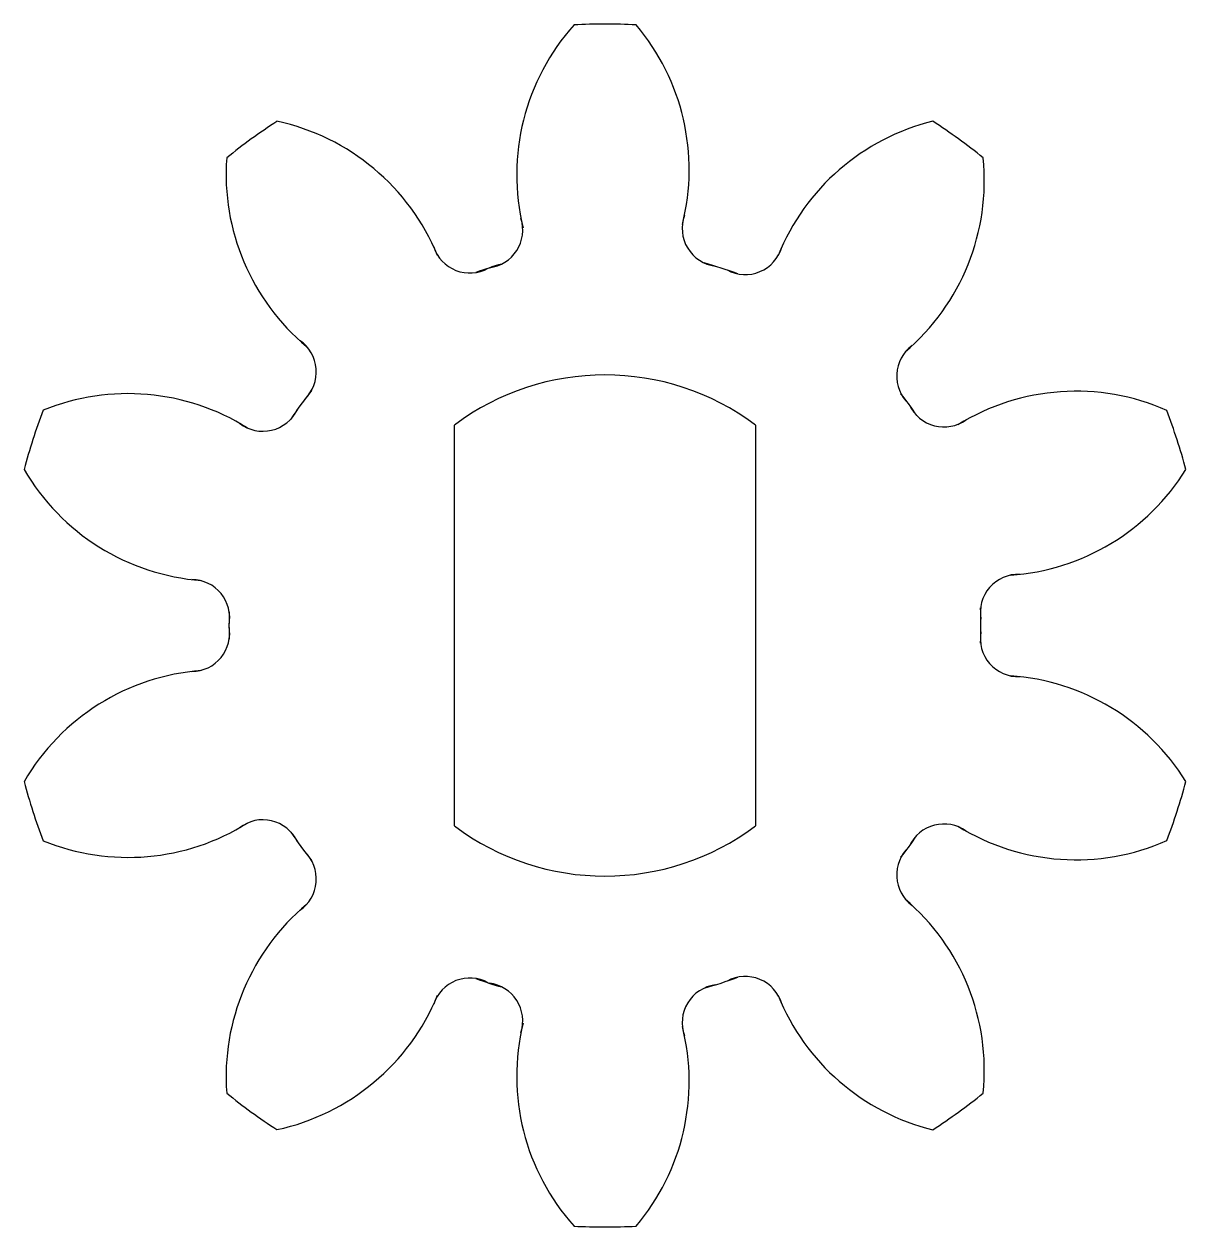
# Model space of a CAD drawing. Header units: millimetres. Extents: x 0 to 11.6, y 0 to 12.
import ezdxf

# ---------------------------------------------------------------- set-up
doc = ezdxf.new("R2010")
doc.units = ezdxf.units.MM

msp = doc.modelspace()

# ---------------------------------------------------------------- linework, layer by layer
for points in [[(4.294, 3.999), (4.294, 7.999)], [(7.294, 7.999), (7.294, 3.999)]]:
    msp.add_lwpolyline(points)
for centre, radius, start, end in [((7.153, 10.497), 2.239, 138.1382, 193.7122), ((5.794, 5.999), 6, 87.0341, 92.9546), ((4.395, 10.546), 2.239, 345.9058, 40.1991), ((5.794, 5.999), 6, 123.0454, 128.9659), ((2.052, 8.84), 2.239, 22.2878, 77.8618), ((9.599, 8.855), 2.239, 103.8009, 158.0942), ((5.794, 5.999), 6, 51.0454, 56.9659), ((4.254, 10.5), 2.239, 175.8009, 230.0942), ((7.339, 10.436), 2.239, 310.2878, 5.8618), ((6.944, 9.961), 0.38, 160.1527, 262.3605), ((4.594, 9.945), 0.38, 277.1908, 17.4588), ((4.446, 9.896), 0.38, 198.5412, 298.8092), ((7.193, 9.88), 0.38, 241.6395, 343.8473), ((5.794, 5.999), 3.75, 105.9349, 110.0651), ((5.794, 5.999), 3.75, 69.321, 74.679), ((2.535, 8.529), 0.38, 313.6395, 55.8473), ((9.084, 8.486), 0.38, 126.5412, 226.8092), ((5.794, 5.999), 2.5, 53.1301, 126.8699), ((1.038, 6.073), 2.239, 57.9058, 112.1991), ((5.794, 5.999), 3.75, 141.321, 146.679), ((5.794, 5.999), 3.75, 33.9349, 38.0651), ((10.492, 6.097), 2.239, 66.1382, 121.7122), ((9.176, 8.36), 0.38, 205.1908, 305.4588), ((5.794, 5.999), 6, 159.0341, 164.9546), ((2.382, 8.317), 0.38, 232.1527, 334.3605), ((5.794, 5.999), 6, 15.0341, 20.9546), ((1.936, 8.681), 2.239, 210.1382, 265.7122), ((9.686, 8.735), 2.239, 273.9058, 328.1991), ((9.918, 6.13), 0.38, 88.1527, 190.3605), ((1.671, 6.077), 0.38, 349.1908, 89.4588), ((5.794, 5.999), 3.75, 177.9349, 182.0651), ((5.794, 5.999), 3.75, 357.321, 2.679), ((1.671, 5.921), 0.38, 270.5412, 10.8092), ((9.918, 5.868), 0.38, 169.6395, 271.8473), ((1.936, 3.317), 2.239, 94.2878, 149.8618), ((9.686, 3.263), 2.239, 31.8009, 86.0942), ((5.794, 5.999), 6, 195.0454, 200.9659), ((5.794, 5.999), 6, 339.0454, 344.9659), ((1.038, 5.925), 2.239, 247.8009, 302.0942), ((2.382, 3.681), 0.38, 25.6395, 127.8473), ((5.794, 5.999), 2.5, 233.1301, 306.8699), ((9.176, 3.639), 0.38, 54.5412, 154.8092), ((10.492, 5.901), 2.239, 238.2878, 293.8618), ((5.794, 5.999), 3.75, 213.321, 218.679), ((5.794, 5.999), 3.75, 321.9349, 326.0651), ((2.535, 3.47), 0.38, 304.1527, 46.3605), ((9.084, 3.512), 0.38, 133.1908, 233.4588), ((7.339, 1.562), 2.239, 354.1382, 49.7122), ((4.254, 1.498), 2.239, 129.9058, 184.1991), ((4.446, 2.102), 0.38, 61.1908, 161.4588), ((5.794, 5.999), 3.75, 249.9349, 254.0651), ((4.594, 2.054), 0.38, 342.5412, 82.8092), ((6.944, 2.037), 0.38, 97.6395, 199.8473), ((5.794, 5.999), 3.75, 285.321, 290.679), ((7.193, 2.118), 0.38, 16.1527, 118.3605), ((2.052, 3.159), 2.239, 282.1382, 337.7122), ((9.599, 3.143), 2.239, 201.9058, 256.1991), ((7.153, 1.501), 2.239, 166.2878, 221.8618), ((4.395, 1.452), 2.239, 319.8009, 14.0942), ((5.794, 5.999), 6, 231.0341, 236.9546), ((5.794, 5.999), 6, 303.0341, 308.9546), ((5.794, 5.999), 6, 267.0454, 272.9659)]:
    msp.add_arc(centre, radius, start, end)

doc.saveas('drawing.dxf')
